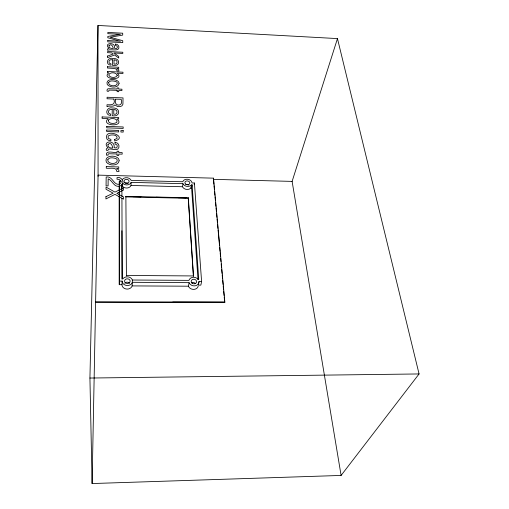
<?xml version="1.0" encoding="UTF-8"?>
<svg xmlns="http://www.w3.org/2000/svg" width="509" height="509" viewBox="0 0 509 509"><rect width="100%" height="100%" fill="white"/><g stroke="black" fill="none" stroke-linecap="round" stroke-linejoin="round"><path stroke-width="0.76" d="M92.097 483.55L89.928 378.041L97.989 25.45L337.467 38.595L419.072 373.95L341.1 475.438L92.097 483.55L98.078 175.121L213.5 178.156L224.844 302.079L224.711 302.569L95.609 302.314L95.609 301.805L224.844 302.079M119.246 184.277L120.913 183.024C121.975 180.574 119.131 179.015 117.032 179.238L117.032 177.603C122.484 176.19 125.704 184.735 119.857 186.008C114.029 187.967 112.565 180.383 108.156 178.863L108.086 185.912L106.069 185.868L106.171 177.011C112.654 175.726 113.329 185.244 119.246 184.277L119.329 181.102L121.187 181.153M121.766 189.399L121.816 184.665M132.155 285.873L131.653 286.923A5.173 4.339 2.1 0 1 125.844 288.927A5.173 4.339 2.1 0 1 121.975 284.696L119.284 284.677L119.335 185.868M125.876 196.353L125.85 196.913L188.235 198.3L188.324 197.753L125.876 196.353L126.417 275.98M121.975 284.696L122.147 281.108L119.43 281.095M122.332 186.109L123.089 186.886A4.734 3.62 4 0 0 130.533 186.313L130.998 185.448L131.15 182.368L182.954 183.673L183.456 184.525A4.67 3.563 8.9 0 0 190.824 185.454L192.084 184.856L198.739 279.288L198.001 279.282L197.276 278.531A5.109 4.276 10.4 0 0 189.367 279.371L188.934 280.37L132.353 280.014L131.837 278.996A5.211 4.358 2.2 0 0 123.662 278.041L122.968 278.792L122.205 278.786L121.931 198.135M191.047 187.783L190.36 188.508A4.651 3.557 8.9 0 1 183.03 187.586L182.515 186.708L182.954 183.673M191.403 184.843L190.932 187.904L191.607 187.916L192.084 184.856M194.171 184.544L194.419 183.005L192.008 182.941A4.67 3.563 8.9 0 0 188.336 179.397A4.67 3.563 8.9 0 0 183.234 180.924L182.839 181.751L131.125 180.434L130.654 179.582A4.759 3.627 4.1 0 0 122.44 179.372M122.147 281.108A5.211 4.358 2.2 0 0 126.041 285.358A5.211 4.358 2.2 0 0 131.888 283.354L132.397 282.298L189.081 282.667L188.451 286.198L132.143 285.905L132.365 280.045M213.392 178.71L213.5 178.156M201.602 281.592L198.968 281.579L198.268 285.104L200.864 285.123L201.602 281.592L194.419 183.005M341.1 475.438L292.115 181.395L337.467 38.595M131.15 182.368L130.698 183.208A4.759 3.627 4.1 0 1 123.216 183.781L122.574 183.125L122.453 186.237L121.759 186.218M89.928 378.041L419.072 373.95M172.748 302.091L223.406 302.193L224.711 302.569L224.208 297.046M126.442 275.458L193.49 275.942L188.324 197.753M133.008 196.728L140.942 196.907M156.021 197.244L163.955 197.422M178.239 197.74L186.173 197.912M130.978 185.473L182.527 186.739M213.71 179.353L292.115 181.395M189.081 282.667L189.634 283.678A5.109 4.276 10.4 0 0 195.481 285.727A5.109 4.276 10.4 0 0 198.968 281.579M188.432 286.166L188.998 287.203A5.071 4.263 10.4 0 0 194.171 289.354A5.071 4.263 10.4 0 0 198.179 286.217M213.538 180.288L213.901 184.233M214.041 185.81L214.404 189.755M214.55 191.333L214.906 195.278M215.052 196.856L215.415 200.8M215.555 202.378L215.918 206.323M216.064 207.901L216.42 211.846M216.567 213.424L216.929 217.368M217.069 218.946L217.432 222.891M217.578 224.469L217.935 228.414M218.081 229.992L219.525 245.771M219.665 247.349L220.028 251.293M220.174 252.871L220.531 256.816M220.677 258.394L220.963 261.55M221.18 263.916L221.542 267.861M221.689 269.439L222.045 273.384M222.191 274.962L222.554 278.907M222.694 280.484L223.057 284.423M223.203 286.001L223.559 289.945M223.706 291.523L224.068 295.468M191.607 187.916L198.02 279.727M188.235 198.3L193.395 276.451M121.88 184.691L121.925 196.55M121.905 230.749L122.065 279.256M119.329 181.102L119.335 184.277M119.195 185.81L119.201 190.557M119.201 192.141L119.201 194.514M119.208 196.092L119.284 284.677M97.989 25.45L98.078 176.337M125.119 183.221A2.52 1.928 4 0 1 128.16 183.596M186.116 184.538A2.475 1.896 8.9 0 1 188.515 185.111M124.775 283.297A2.761 2.316 2.1 0 1 129.547 283.322M191.81 282.839A2.704 2.271 10.4 0 1 195.532 283.698M117.064 153.998L117.064 155.455L118.75 155.506L118.75 154.049L122.173 154.151L122.166 152.605L118.75 152.503L118.75 151.268L117.064 151.218L117.064 152.452C114.589 153.349 105.306 149.544 106.426 155.137L108.061 155.188L108.162 154.049L109.034 153.75L117.064 153.998M117.14 90.36L117.14 91.645L118.718 91.709L118.718 90.43L121.931 90.564L121.925 89.209L118.718 89.069L118.718 87.987L117.14 87.923L117.14 88.999L108.512 88.712L107.399 89.126L106.998 90.182L107.17 91.219L108.703 91.289L109.104 90.093L117.14 90.36M115.74 99.121C112.877 106.769 124.094 107.316 121.18 99.344L115.74 99.121M113.787 109.613L113.768 114.27C118.12 115.187 118.177 109.021 113.787 109.613M114.016 59.922L113.997 64.115C118.113 65.044 118.158 59.356 114.016 59.922M113.933 99.051C115.728 105.134 111.382 104.956 107.011 104.739L106.992 106.629L107.354 106.642C109.556 105.147 113.202 107.444 114.913 104.905L117.439 106.502L120.022 106.61L121.912 105.885L122.923 104.275L123.025 97.906L107.1 97.251L107.081 98.765L113.933 99.051M114.671 139.536L114.665 140.987C129.687 137.023 103.162 126.887 106.89 138.957A4.161 3.035 3.6 0 0 108.811 140.363L110.898 140.866L110.911 139.415L108.792 138.594L108.213 137.933L108.112 136.539A2.5 1.82 3.6 0 1 109.289 135.375C111.745 134.548 117.903 134.459 117.089 138.397L114.671 139.536M115.034 142.539L115.028 143.945L117.095 145.033L117.191 146.955L116.217 148.004L114.124 147.712C115.537 139.027 101.037 141.101 108.137 147.922L106.998 148.144L106.228 149.264L106.426 150.32L107.953 150.371C107.997 146.916 115.288 151.109 117.751 149.112C120.442 146.961 118.565 142.081 115.034 142.539M115.352 44.143L115.346 45.282L117.21 46.211L117.299 47.776L116.421 48.61L114.538 48.33C116.09 41.274 102.627 42.845 109.136 48.38L107.596 48.889L107.596 50.296C110.078 49.099 114.379 50.556 117.802 49.538C120.334 47.725 118.279 43.71 115.352 44.143M112.215 109.511L112.177 115.67C120.614 117.617 120.9 107.278 112.635 108.023C106.82 106.247 103.938 114.913 110.612 115.492L110.618 114.099C106.597 113.564 108.493 108.201 112.215 109.511M112.527 59.814L112.495 65.356C120.493 67.252 120.722 57.822 112.922 58.478C107.488 56.709 104.669 64.656 111.007 65.177L111.013 63.924C107.195 63.447 109.047 58.51 112.527 59.814M105.942 196.665L105.917 198.962L114.97 194.374L123.528 199.121L123.515 196.926L116.816 193.35L123.483 190.067L123.471 187.802L114.983 192.103L106.05 187.083L106.025 189.272L113.202 193.172L105.942 196.665M106.292 166.596L106.273 168.174C108.932 168.88 116.892 166.507 116.758 171.463L118.979 171.52L118.807 170.121L116.606 168.384L118.756 168.441L118.756 166.946L106.292 166.596M106.718 130.03L106.699 131.526L118.68 131.939L118.68 130.45L106.718 130.03M106.763 126.385L106.744 127.842L123.178 128.421L123.172 126.97L106.763 126.385M107.399 71.483L107.386 72.685L108.837 72.749C100.426 79.608 125.341 81.243 117.337 73.207L122.962 73.461L122.955 72.202L107.399 71.483M107.456 66.73L107.437 68.015L115.053 68.505L116.733 69.606L116.911 70.904L118.909 70.993L118.756 69.848L116.765 68.391L118.712 68.48L118.705 67.258L107.456 66.73M107.577 56.047L107.558 57.657L114.55 54.978L118.705 58.039L118.705 56.435L113.997 53L122.809 53.439L122.803 52.242L107.634 51.485L107.615 52.681L111.783 52.885L113.208 54.005L107.577 56.047M107.762 40.548L107.743 41.827L122.752 42.603L122.745 40.707L110.116 37.233L122.72 35.089L122.707 33.206L107.857 32.411L107.838 33.67L120.391 34.307L107.806 36.444L107.793 37.761L120.404 41.235L107.762 40.548M102.124 116.936L102.099 118.362L108.188 118.591C99.726 126.41 125.958 127.314 117.102 118.883L118.673 118.941L118.673 117.554L102.124 116.936M119.106 160.774C118.247 166.398 109.244 165.889 106.381 162.186C103.925 155.945 113.59 154.825 117.267 157.555A5.109 3.811 3.5 0 1 118.991 159.826L119.106 160.774M119.049 83.571C117.98 88.528 109.982 87.694 107.284 84.583C105.172 78.927 114.143 78.545 117.344 80.791A4.727 3.258 4.6 0 1 118.941 82.757L119.049 83.571M107.8 159.724C107.113 164.388 117.827 164.865 117.204 160.011A2.831 2.112 3.5 0 0 115.848 158.566C113.424 157.72 109.238 156.963 107.8 159.724M108.589 82.496C108.124 86.524 117.655 87.109 117.286 82.891A2.621 1.801 4.6 0 0 116.027 81.631C113.8 80.925 110.046 80.085 108.589 82.496M117.305 75.357C116.249 78.405 109.6 77.998 108.684 74.931C109.715 71.756 116.415 72.163 117.305 75.357M108.296 120.188C107.984 124.107 114.455 124.024 116.777 122.44C118.737 118.209 110.09 117.388 108.296 120.188M108.016 144.422C107.278 147.126 110.548 148.443 112.743 147.992C112.483 145.689 110.676 141.553 108.016 144.422M109.021 45.53C108.423 47.91 111.458 48.8 113.291 48.527C113.011 46.504 111.331 43.252 109.021 45.53M123.191 130.609L120.907 130.527L120.913 132.016L123.197 132.098L123.191 130.609M185.69 184.124A2.494 1.902 8.9 0 0 189.787 183.399A2.494 1.902 8.9 0 0 186.631 180.956A2.494 1.902 8.9 0 0 185.69 184.124M124.794 182.623A2.539 1.934 4.1 0 0 129.019 181.847A2.539 1.934 4.1 0 0 125.882 179.403A2.539 1.934 4.1 0 0 124.794 182.623M125.411 282.781A2.78 2.322 2.2 0 0 130.043 281.757A2.78 2.322 2.2 0 0 126.614 278.894A2.78 2.322 2.2 0 0 125.411 282.781M192.097 283.163A2.723 2.278 10.4 0 0 196.55 282.158A2.723 2.278 10.4 0 0 193.045 279.326A2.723 2.278 10.4 0 0 192.097 283.163"/></g></svg>
